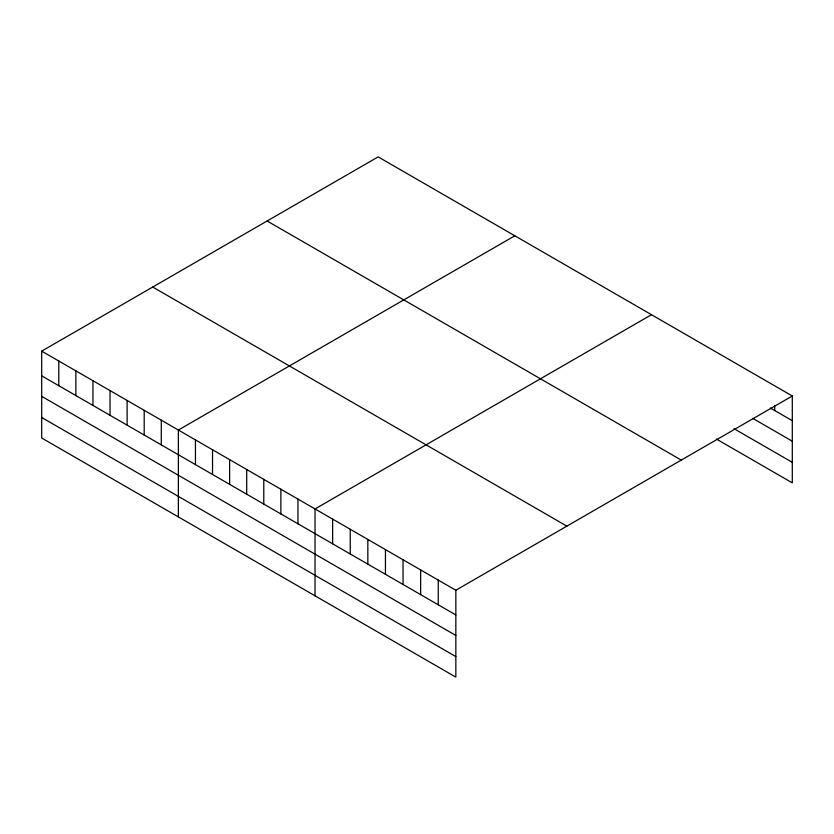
<?xml version="1.0" encoding="UTF-8"?>
<svg xmlns="http://www.w3.org/2000/svg" width="834" height="834" viewBox="0 0 834 834"><rect width="100%" height="100%" fill="white"/><g stroke="black" fill="none" stroke-linecap="round" stroke-linejoin="round"><path stroke-width="1.25" d="M41.7 351.135L455.844 590.243L455.844 677.114L41.7 438.006L41.7 351.135L378.156 156.886L792.3 395.994L792.3 482.865L716.396 439.038M514.818 235.793L178.372 430.042L178.372 516.913M651.49 314.699L315.033 508.948L315.033 595.82M455.844 590.243L792.3 395.994M770.303 407.993L792.3 420.701M752.695 418.345L792.3 441.207M733.993 428.686L792.3 462.349M267.12 220.989L681.274 460.097M152.726 287.032L566.88 526.139M41.7 375.842L455.844 614.95M41.7 396.358L455.844 635.456M41.7 417.49L455.844 656.598M774.703 405.334L774.703 410.536M438.246 580.078L438.246 604.786M420.649 569.924L420.649 594.621M403.041 559.76L403.041 584.457M385.444 549.596L385.444 574.292M367.836 539.431L367.836 564.138M350.238 529.267L350.238 553.974M332.641 519.113L332.641 543.81M297.957 499.086L297.957 523.783M280.87 489.224L280.87 513.921M263.784 479.362L263.784 504.059M246.708 469.5L246.708 494.197M229.621 459.628L229.621 484.335M212.534 449.766L212.534 474.473M195.448 439.904L195.448 464.611M161.285 420.18L161.285 444.876M144.199 410.318L144.199 435.014M127.122 400.456L127.122 425.152M110.036 390.593L110.036 415.29M92.949 380.731L92.949 405.428M75.863 370.869L75.863 395.566M58.787 360.997L58.787 385.704"/></g></svg>
